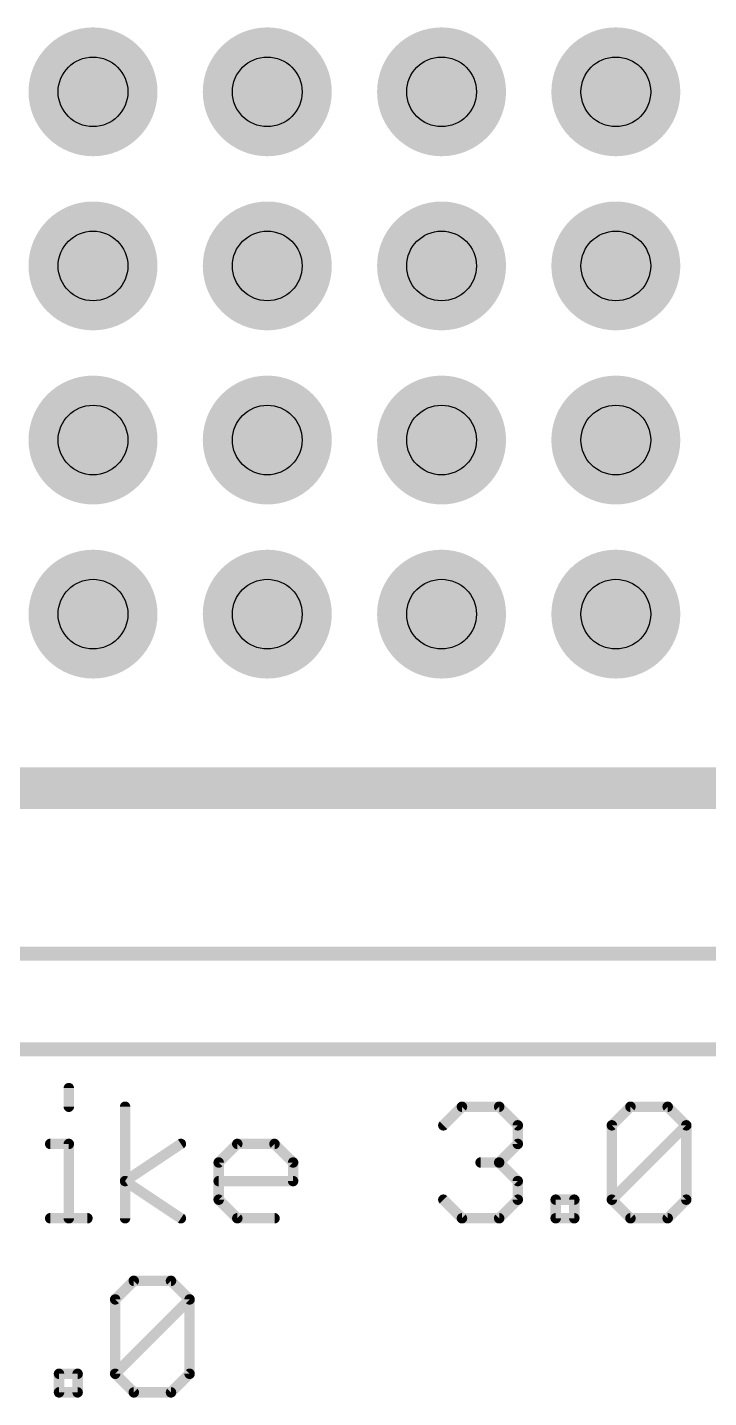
# Model space of a CAD drawing. Extents: x -27 to 84, y -12 to 86.
# Drawn here: x 57.46 to 67.39, y -5.08 to 14.91 of the extents above; entities that cross this region are included whole.
import ezdxf

# ---------------------------------------------------------------- set-up
doc = ezdxf.new("R2010")
doc.units = 0
for name, color, linetype in [('1', 12, 'CONTINUOUS'), ('16', 132, 'CONTINUOUS'), ('18', 110, 'CONTINUOUS'), ('20', 53, 'CONTINUOUS'), ('21', 41, 'CONTINUOUS'), ('27', 253, 'CONTINUOUS'), ('44', 253, 'CONTINUOUS')]:
    doc.layers.add(name, color=color, linetype=linetype)

# ---------------------------------------------------------------- blocks, each defined once
blk = doc.blocks.new('ROUNDV')
at = {"const_width": 0.5}
blk.add_lwpolyline([(0, -0.25, 1), (0, 0.25, 1), (0, -0.25)], format="xyb", dxfattribs=at)

msp = doc.modelspace()

# ---------------------------------------------------------------- linework, layer by layer
at = {"layer": '1', "const_width": 0.6096}
msp.add_lwpolyline([(26.67, 3.81), (71.12, 3.81)], dxfattribs=at)
at = {"layer": '16', "const_width": 0.6096}
msp.add_lwpolyline([(29.21, 3.81), (74.93, 3.81)], dxfattribs=at)
at = {"layer": '20', "const_width": 0.2032}
msp.add_lwpolyline([(0.635, 0), (83.185, 0)], dxfattribs=at)
at = {"layer": '21', "const_width": 0.2032}
msp.add_lwpolyline([(23.495, 1.397), (78.105, 1.397)], dxfattribs=at)
at = {"layer": '27', "const_width": 0.1524}
for points in [[(58.0674, -0.5656), (58.0674, -0.8368)], [(58.8876, -2.4638), (58.8876, -0.8368)], [(63.5263, -1.108), (63.7974, -0.8368)], [(63.7974, -0.8368), (64.3397, -0.8368)], [(64.3397, -0.8368), (64.6109, -1.108)], [(65.982, -1.108), (66.2531, -0.8368)], [(66.2531, -0.8368), (66.7955, -0.8368)], [(66.7955, -0.8368), (67.0666, -1.108)], [(64.6109, -1.108), (64.6109, -1.3791)], [(65.982, -2.1926), (65.982, -1.108)], [(65.982, -2.1926), (67.0666, -1.108)], [(67.0666, -1.108), (67.0666, -2.1926)], [(57.7962, -1.3791), (58.0674, -1.3791)], [(58.0674, -1.3791), (58.0674, -2.4638)], [(58.8876, -1.9215), (59.7011, -1.3791)], [(60.2519, -1.6503), (60.5231, -1.3791)], [(60.5231, -1.3791), (61.0654, -1.3791)], [(61.0654, -1.3791), (61.3366, -1.6503)], [(64.6109, -1.3791), (64.3397, -1.6503)], [(60.2519, -2.1926), (60.2519, -1.6503)], [(61.3366, -1.6503), (61.3366, -1.9215)], [(64.3397, -1.6503), (64.0686, -1.6503)], [(64.3397, -1.6503), (64.6109, -1.9215)], [(59.7011, -2.4638), (58.8876, -1.9215)], [(61.3366, -1.9215), (60.2519, -1.9215)], [(64.6109, -1.9215), (64.6109, -2.1926)], [(60.5231, -2.4638), (60.2519, -2.1926)], [(63.7974, -2.4638), (63.5263, -2.1926)], [(64.6109, -2.1926), (64.3397, -2.4638)], [(65.1634, -2.4638), (65.1634, -2.1926)], [(65.1634, -2.1926), (65.4346, -2.1926)], [(65.4346, -2.1926), (65.4346, -2.4638)], [(66.2531, -2.4638), (65.982, -2.1926)], [(67.0666, -2.1926), (66.7955, -2.4638)], [(57.7962, -2.4638), (58.3385, -2.4638)], [(61.0654, -2.4638), (60.5231, -2.4638)], [(64.3397, -2.4638), (63.7974, -2.4638)], [(65.4346, -2.4638), (65.1634, -2.4638)], [(66.7955, -2.4638), (66.2531, -2.4638)], [(58.7432, -3.648), (59.0144, -3.3768)], [(59.0144, -3.3768), (59.5567, -3.3768)], [(59.5567, -3.3768), (59.8278, -3.648)], [(58.7432, -4.7326), (58.7432, -3.648)], [(58.7432, -4.7326), (59.8278, -3.648)], [(59.8278, -3.648), (59.8278, -4.7326)], [(57.9246, -5.0038), (57.9246, -4.7326)], [(57.9246, -4.7326), (58.1958, -4.7326)], [(58.1958, -4.7326), (58.1958, -5.0038)], [(59.0144, -5.0038), (58.7432, -4.7326)], [(59.8278, -4.7326), (59.5567, -5.0038)], [(58.1958, -5.0038), (57.9246, -5.0038)], [(59.5567, -5.0038), (59.0144, -5.0038)]]:
    msp.add_lwpolyline(points, dxfattribs=at)
at = {"layer": '27', "const_width": 0.0762}
for points in [[(58.1055, -0.5656, 1), (58.0293, -0.5656)], [(58.0293, -0.8368, 1), (58.1055, -0.8368)], [(58.9257, -0.8368, 1), (58.8495, -0.8368)], [(63.7974, -0.7987, 1), (63.7974, -0.8749)], [(63.8244, -0.8638, 1), (63.7705, -0.8099)], [(64.3667, -0.8099, 1), (64.3128, -0.8638)], [(64.3397, -0.8749, 1), (64.3397, -0.7987)], [(66.2531, -0.7987, 1), (66.2531, -0.8749)], [(66.2801, -0.8638, 1), (66.2262, -0.8099)], [(66.8224, -0.8099, 1), (66.7685, -0.8638)], [(66.7955, -0.8749, 1), (66.7955, -0.7987)], [(63.4993, -1.081, 1), (63.5532, -1.1349)], [(64.649, -1.108, 1), (64.5728, -1.108)], [(64.584, -1.1349, 1), (64.6378, -1.081)], [(65.955, -1.081, 1), (66.0089, -1.1349)], [(66.0201, -1.108, 1), (65.9439, -1.108)], [(67.1047, -1.108, 1), (67.0285, -1.108)], [(67.0936, -1.1349, 1), (67.0397, -1.081)], [(67.0397, -1.1349, 1), (67.0936, -1.081)], [(57.7962, -1.341, 1), (57.7962, -1.4172)], [(58.1055, -1.3791, 1), (58.0293, -1.3791)], [(58.0674, -1.4172, 1), (58.0674, -1.341)], [(59.7223, -1.4108, 1), (59.68, -1.3474)], [(60.5231, -1.341, 1), (60.5231, -1.4172)], [(60.55, -1.4061, 1), (60.4962, -1.3522)], [(61.0924, -1.3522, 1), (61.0385, -1.4061)], [(61.0654, -1.4172, 1), (61.0654, -1.341)], [(64.5728, -1.3791, 1), (64.649, -1.3791)], [(64.6379, -1.4061, 1), (64.584, -1.3522)], [(60.29, -1.6503, 1), (60.2138, -1.6503)], [(60.225, -1.6234, 1), (60.2789, -1.6772)], [(61.3747, -1.6503, 1), (61.2985, -1.6503)], [(61.3097, -1.6772, 1), (61.3635, -1.6234)], [(64.0686, -1.6122, 1), (64.0686, -1.6884)], [(64.3667, -1.6234, 1), (64.3128, -1.6772)], [(64.3128, -1.6234, 1), (64.3667, -1.6772)], [(64.3397, -1.6884, 1), (64.3397, -1.6122)], [(58.9088, -1.8898, 1), (58.8665, -1.9532)], [(58.8665, -1.8898, 1), (58.9088, -1.9532)], [(60.2519, -1.8834, 1), (60.2519, -1.9596)], [(61.2985, -1.9215, 1), (61.3747, -1.9215)], [(61.3366, -1.9596, 1), (61.3366, -1.8834)], [(64.649, -1.9215, 1), (64.5728, -1.9215)], [(64.584, -1.9484, 1), (64.6379, -1.8945)], [(60.2789, -2.1657, 1), (60.225, -2.2196)], [(60.2138, -2.1926, 1), (60.29, -2.1926)], [(63.5532, -2.1657, 1), (63.4993, -2.2196)], [(64.5728, -2.1926, 1), (64.649, -2.1926)], [(64.6378, -2.2196, 1), (64.584, -2.1657)], [(65.2015, -2.1926, 1), (65.1253, -2.1926)], [(65.1634, -2.1545, 1), (65.1634, -2.2307)], [(65.4727, -2.1926, 1), (65.3965, -2.1926)], [(65.4346, -2.2307, 1), (65.4346, -2.1545)], [(66.0089, -2.1657, 1), (65.955, -2.2196)], [(65.955, -2.1657, 1), (66.0089, -2.2196)], [(65.9439, -2.1926, 1), (66.0201, -2.1926)], [(67.0285, -2.1926, 1), (67.1047, -2.1926)], [(67.0936, -2.2196, 1), (67.0397, -2.1657)], [(57.7962, -2.4257, 1), (57.7962, -2.5019)], [(58.3385, -2.5019, 1), (58.3385, -2.4257)], [(59.68, -2.4955, 1), (59.7223, -2.4321)], [(60.5231, -2.4257, 1), (60.5231, -2.5019)], [(61.0654, -2.5019, 1), (61.0654, -2.4257)], [(63.7974, -2.4257, 1), (63.7974, -2.5019)], [(64.3397, -2.5019, 1), (64.3397, -2.4257)], [(65.1634, -2.4257, 1), (65.1634, -2.5019)], [(65.4346, -2.5019, 1), (65.4346, -2.4257)], [(66.2531, -2.4257, 1), (66.2531, -2.5019)], [(66.7955, -2.5019, 1), (66.7955, -2.4257)], [(58.0293, -2.4638, 1), (58.1055, -2.4638)], [(58.8495, -2.4638, 1), (58.9257, -2.4638)], [(60.4962, -2.4907, 1), (60.55, -2.4369)], [(63.7705, -2.4907, 1), (63.8244, -2.4369)], [(64.3128, -2.4369, 1), (64.3667, -2.4907)], [(65.1253, -2.4638, 1), (65.2015, -2.4638)], [(65.3965, -2.4638, 1), (65.4727, -2.4638)], [(66.2262, -2.4907, 1), (66.2801, -2.4369)], [(66.7685, -2.4369, 1), (66.8224, -2.4907)], [(59.0144, -3.3387, 1), (59.0144, -3.4149)], [(59.0413, -3.4038, 1), (58.9874, -3.3499)], [(59.5836, -3.3499, 1), (59.5297, -3.4038)], [(59.5567, -3.4149, 1), (59.5567, -3.3387)], [(58.7162, -3.621, 1), (58.7701, -3.6749)], [(58.7813, -3.648, 1), (58.7051, -3.648)], [(59.8659, -3.648, 1), (59.7897, -3.648)], [(59.8548, -3.6749, 1), (59.8009, -3.621)], [(59.8009, -3.6749, 1), (59.8548, -3.621)], [(57.9627, -4.7326, 1), (57.8865, -4.7326)], [(57.9246, -4.6945, 1), (57.9246, -4.7707)], [(58.2339, -4.7326, 1), (58.1577, -4.7326)], [(58.1958, -4.7707, 1), (58.1958, -4.6945)], [(58.7701, -4.7057, 1), (58.7162, -4.7596)], [(58.7162, -4.7057, 1), (58.7701, -4.7596)], [(58.7051, -4.7326, 1), (58.7813, -4.7326)], [(59.7897, -4.7326, 1), (59.8659, -4.7326)], [(59.8548, -4.7596, 1), (59.8009, -4.7057)], [(57.9246, -4.9657, 1), (57.9246, -5.0419)], [(57.8865, -5.0038, 1), (57.9627, -5.0038)], [(58.1577, -5.0038, 1), (58.2339, -5.0038)], [(58.1958, -5.0419, 1), (58.1958, -4.9657)], [(59.0144, -4.9657, 1), (59.0144, -5.0419)], [(58.9874, -5.0307, 1), (59.0413, -4.9769)], [(59.5297, -4.9769, 1), (59.5836, -5.0307)], [(59.5567, -5.0419, 1), (59.5567, -4.9657)]]:
    msp.add_lwpolyline(points, format="xyb", dxfattribs=at)
at = {"layer": '44'}
for centre in [(58.42, 13.97), (60.96, 13.97), (63.5, 13.97), (66.04, 13.97), (58.42, 11.43), (60.96, 11.43), (63.5, 11.43), (66.04, 11.43), (58.42, 8.89), (60.96, 8.89), (63.5, 8.89), (66.04, 8.89), (58.42, 6.35), (60.96, 6.35), (63.5, 6.35), (66.04, 6.35)]:
    msp.add_circle(centre, 0.508, dxfattribs=at)

# ---------------------------------------------------------------- block references
at = {"layer": '18', "xscale": 1.8796, "yscale": 1.8796}
for p in [(58.42, 13.97), (58.42, 13.97), (60.96, 13.97), (60.96, 13.97), (63.5, 13.97), (63.5, 13.97), (66.04, 13.97), (66.04, 13.97), (58.42, 11.43), (58.42, 11.43), (60.96, 11.43), (60.96, 11.43), (63.5, 11.43), (63.5, 11.43), (66.04, 11.43), (66.04, 11.43), (58.42, 8.89), (58.42, 8.89), (60.96, 8.89), (60.96, 8.89), (63.5, 8.89), (63.5, 8.89), (66.04, 8.89), (66.04, 8.89), (58.42, 6.35), (58.42, 6.35), (60.96, 6.35), (60.96, 6.35), (63.5, 6.35), (63.5, 6.35), (66.04, 6.35), (66.04, 6.35)]:
    msp.add_blockref('ROUNDV', p, dxfattribs=at)

doc.saveas('drawing.dxf')
